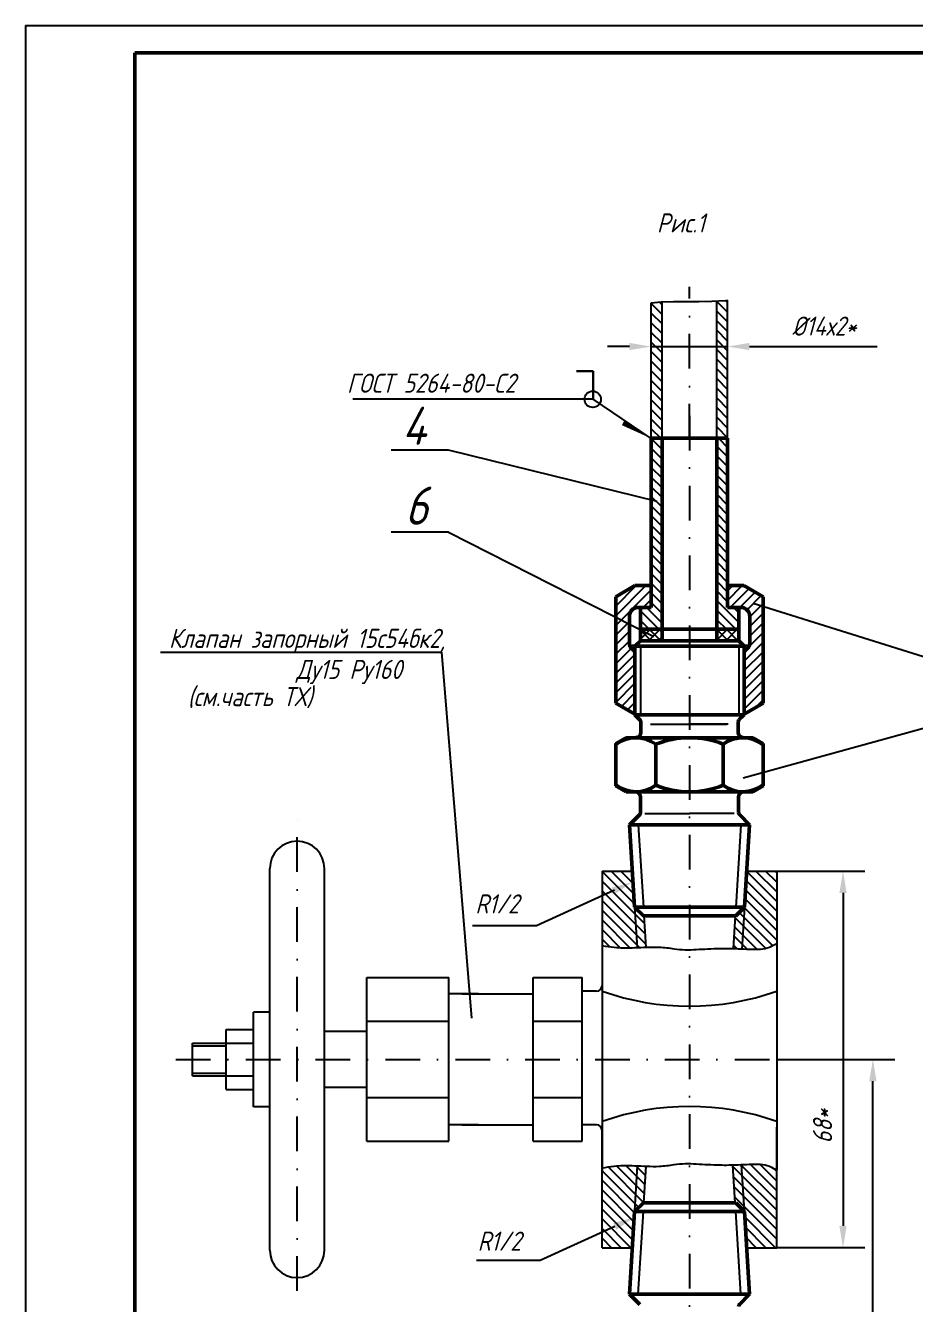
# Model space of a CAD drawing. Header units: millimetres. Extents: x 0 to 6596, y 0 to 3335.
# Drawn here: x 311.6 to 474.6, y 669 to 903.3 of the extents above; entities that cross this region are included whole.
import ezdxf

# ---------------------------------------------------------------- set-up
doc = ezdxf.new("R2010")
doc.units = ezdxf.units.MM
doc.header["$LTSCALE"] = 0.5
doc.header["$MEASUREMENT"] = 0
doc.linetypes.add('DASHDOT', pattern=[25.4, 12.7, -6.35, 0, -6.35])
doc.styles.get("Standard").update_dxf_attribs({"font": 'romand.shx', "width": 0.8, "oblique": 15, "height": 3.5})
doc.dimstyles.get("Standard").update_dxf_attribs({"dimscale": 0, "dimtxt": 3.5, "dimasz": 4, "dimexe": 4, "dimexo": 0, "dimgap": 2, "dimtad": 1, "dimrnd": 0.0035, "dimtxsty": 'Standard', "dimcen": 0.09, "dimclrd": 5, "dimazin": 2, "dimtfac": 1, "dimtix": 1, "dimtmove": 0, "dimatfit": 0, "dimfxl": 0, "dimtolj": 1, "dimtzin": 0, "dimarcsym": 0})
pattern_1 = [(135, (173.1764, 198.6168), (-0.8838835, -0.8838835), [])]

# ---------------------------------------------------------------- blocks, each defined once
blk = doc.blocks.new('*D398')
at = {"color": 0, "linetype": 'Continuous', "lineweight": -2}
for p, q in [((449.24, 713.87), (470.84, 713.87)), ((440.26, 438.9), (470.84, 438.9))]:
    blk.add_line(p, q, dxfattribs=at)
at = {"color": 5, "linetype": 'Continuous', "lineweight": -2}
blk.add_line((466.84, 442.9), (466.84, 709.87), dxfattribs=at)
at = {"color": 5, "linetype": 'Continuous', "lineweight": 25}
for points in [[(466.17, 709.87), (467.51, 709.87), (466.84, 713.87)], [(466.17, 442.9), (467.51, 442.9), (466.84, 438.9)]]:
    blk.add_solid(points, dxfattribs=at)
at = {"layer": 'Defpoints', "color": 0, "linetype": 'Continuous', "lineweight": 25}
for p in [(449.24, 713.87), (466.84, 713.87), (440.26, 438.9)]:
    blk.add_point(p, dxfattribs=at)
at = {"color": 0, "linetype": 'Continuous', "lineweight": 25, "insert": (463.09, 625.66), "char_height": 3.5, "attachment_point": 5, "rotation": 90}
blk.add_mtext('\\A1;275', dxfattribs=at)
blk = doc.blocks.new('*D400')
at = {"color": 0, "linetype": 'Continuous', "lineweight": -2}
for p, q in [((426.23, 827.7), (426.23, 848.52)), ((440.23, 827.7), (440.23, 848.52))]:
    blk.add_line(p, q, dxfattribs=at)
at = {"color": 5, "linetype": 'Continuous', "lineweight": -2}
for p, q in [((422.23, 844.52), (418.23, 844.52)), ((426.23, 844.52), (440.23, 844.52)), ((444.23, 844.52), (467.61, 844.52))]:
    blk.add_line(p, q, dxfattribs=at)
at = {"color": 5, "linetype": 'Continuous', "lineweight": 25}
for points in [[(422.23, 845.19), (422.23, 843.86), (426.23, 844.52)], [(444.23, 845.19), (444.23, 843.86), (440.23, 844.52)]]:
    blk.add_solid(points, dxfattribs=at)
at = {"layer": 'Defpoints', "color": 0, "linetype": 'Continuous', "lineweight": 25}
for p in [(440.23, 844.52), (426.23, 827.7), (440.23, 827.7)]:
    blk.add_point(p, dxfattribs=at)
at = {"color": 0, "linetype": 'Continuous', "lineweight": 25, "insert": (457.92, 848.27), "char_height": 3.5, "attachment_point": 5}
blk.add_mtext('\\A1;%%C14х2*', dxfattribs=at)
blk = doc.blocks.new('*D404')
at = {"color": 0, "linetype": 'Continuous', "lineweight": -2}
for p, q in [((449.23, 748.38), (465.37, 748.38)), ((449.23, 679.38), (465.37, 679.38))]:
    blk.add_line(p, q, dxfattribs=at)
at = {"color": 5, "linetype": 'Continuous', "lineweight": -2}
blk.add_line((461.37, 744.38), (461.37, 683.38), dxfattribs=at)
at = {"color": 5, "linetype": 'Continuous', "lineweight": 25}
for points in [[(460.7, 744.38), (462.04, 744.38), (461.37, 748.38)], [(460.7, 683.38), (462.04, 683.38), (461.37, 679.38)]]:
    blk.add_solid(points, dxfattribs=at)
at = {"layer": 'Defpoints', "color": 0, "linetype": 'Continuous', "lineweight": 25}
for p in [(449.23, 748.38), (449.23, 679.38), (461.37, 679.38)]:
    blk.add_point(p, dxfattribs=at)
at = {"color": 0, "linetype": 'Continuous', "lineweight": 25, "insert": (457.62, 701.63), "char_height": 3.5, "attachment_point": 5, "rotation": 90}
blk.add_mtext('\\A1;68*', dxfattribs=at)

msp = doc.modelspace()

# ---------------------------------------------------------------- hatches: boundary and pattern name
at = {"linetype": 'Continuous', "lineweight": 25}
h = msp.add_hatch(dxfattribs=at)
h.set_pattern_fill('ANSI31', color=256, scale=10, angle=90, style=0)
h.set_pattern_definition(pattern_1)
h.paths.add_polyline_path([(428.233, 852.698), (428.06, 852.692), (426.233, 852.528), (426.233, 827.704), (428.233, 827.704)])
h.paths.add_polyline_path([(440.233, 853.008), (439.842, 852.966), (438.233, 852.879), (438.233, 827.704), (440.233, 827.704)])
h = msp.add_hatch(dxfattribs=at)
h.set_pattern_fill('ANSI31', color=256, scale=10, angle=90, style=0)
h.set_pattern_definition(pattern_1)
h.paths.add_polyline_path([(428.233, 827.704), (426.233, 827.704), (426.233, 827.676), (426.239, 827.672), (426.233, 827.676), (426.233, 796.704), (424.256, 796.704), (424.256, 792.704), (428.233, 792.704)])
h.paths.add_polyline_path([(440.233, 827.704), (438.233, 827.704), (438.233, 792.704), (442.256, 792.704), (442.256, 796.704), (440.233, 796.704)])
h = msp.add_hatch(dxfattribs=at)
h.set_pattern_fill('ANSI31', color=256, scale=10, style=0)
h.set_pattern_definition([(45, (173.1764, 198.6168), (-0.8838835, 0.8838835), [])])
h.paths.add_polyline_path([(446.733, 798.677), (443.222, 800.704), (440.233, 800.704), (440.233, 796.704), (442.679, 796.704, -0.4142136), (444.279, 795.104), (444.279, 790.072, -0.1989124), (443.986, 789.365), (443.256, 788.635), (443.256, 777.167), (446.733, 779.175)])
h.paths.add_polyline_path([(422.526, 789.365, -0.1989124), (422.233, 790.072), (422.233, 793.647), (419.733, 794.92), (419.733, 779.175), (423.256, 777.141), (423.256, 788.635)])
h.paths.add_polyline_path([(426.233, 800.704), (423.233, 800.704), (419.733, 798.683), (419.733, 794.92), (422.233, 793.647), (422.233, 795.104, -0.4142136), (423.833, 796.704), (426.233, 796.704)])
h = msp.add_hatch(dxfattribs=at)
h.set_pattern_fill('ANSI37', color=256, scale=10, angle=90, style=0)
h.set_pattern_definition([(135, (173.1764, 198.6168), (-0.8838835, -0.8838835), []), (225, (173.1764, 198.6168), (0.8838835, -0.8838835), [])])
h.paths.add_polyline_path([(428.233, 792.704), (424.256, 792.704), (424.256, 790.586), (428.233, 790.586)])
h.paths.add_polyline_path([(442.256, 792.704), (438.233, 792.704), (438.233, 790.586), (442.256, 790.586)])
h = msp.add_hatch(dxfattribs=at)
h.set_pattern_fill('ANSI31', color=256, scale=10, angle=90, style=0)
h.set_pattern_definition(pattern_1)
h.paths.add_polyline_path([(449.233, 748.379), (443.733, 748.379), (443.32, 741.776), (442.843, 734.141, 0.0133741), (446.222, 734.096, 0.103314), (447.904, 734.47, 0.018147), (449.233, 735.131)])
h.paths.add_polyline_path([(443.32, 741.776), (441.707, 740.176), (441.617, 740.176), (441.244, 734.209, -0.0051516), (442.147, 734.172, 0.0027554), (442.843, 734.141)])
h.paths.add_polyline_path([(424.894, 740.176), (424.805, 740.176), (423.191, 741.776), (423.654, 734.372, 0.0050741), (425.253, 734.439)])
h.paths.add_polyline_path([(423.191, 741.776), (422.779, 748.379), (417.233, 748.379), (417.233, 734.752, 0.0101578), (419.472, 734.433, 0.0300365), (421.085, 734.334, 0.0081473), (423.654, 734.372)])
h = msp.add_hatch(dxfattribs=at)
h.set_pattern_fill('ANSI31', color=256, scale=10, angle=90, style=0)
h.set_pattern_definition(pattern_1)
h.paths.add_polyline_path([(423.717, 694.383, 0.0083455), (421.085, 694.424, 0.0300365), (419.472, 694.325, 0.0101578), (417.233, 694.005), (417.233, 693.504), (417.233, 679.379), (422.779, 679.379), (423.191, 685.979)])
h.paths.add_polyline_path([(425.315, 694.315, 0.005074), (423.717, 694.383), (423.191, 685.979), (424.805, 687.579), (424.894, 687.579)])
h.paths.add_polyline_path([(442.781, 694.614, 0.002508), (442.147, 694.585, -0.0055079), (441.182, 694.546), (441.617, 687.579), (441.707, 687.579), (443.32, 685.979)])
h.paths.add_polyline_path([(449.233, 693.626, 0.018147), (447.904, 694.287, 0.103314), (446.222, 694.662, 0.0136215), (442.781, 694.614), (443.369, 685.198), (443.733, 679.379), (449.233, 679.379)])

# ---------------------------------------------------------------- linework, layer by layer
for p, q in [((311.626, 903.347), (311.626, 309.347)), ((311.626, 903.347), (731.626, 903.347)), ((426.239, 827.672), (415.574, 834.877)), ((336.338, 788.54), (387.824, 788.54)), ((424.25, 789.586), (424.25, 777.02)), ((442.261, 789.586), (442.261, 777.02)), ((426.116, 775.345), (433.233, 775.345)), ((426.604, 775.345), (440.067, 775.345)), ((440.35, 775.345), (433.233, 775.345)), ((444.879, 772.845), (446.733, 771.775)), ((446.733, 771.775), (446.733, 764.977)), ((421.64, 762.924), (433.233, 762.924)), ((433.233, 762.924), (421.64, 762.924)), ((433.279, 762.924), (421.686, 762.924)), ((423.494, 762.924), (421.686, 762.924)), ((421.686, 762.924), (423.279, 762.924)), ((433.233, 762.924), (444.826, 762.924)), ((443.017, 762.924), (444.826, 762.924)), ((444.826, 762.924), (443.233, 762.924)), ((444.826, 762.924), (446.733, 764.025)), ((425.093, 758.924), (433.279, 758.924)), ((441.419, 758.924), (433.233, 758.924)), ((356.363, 678.893), (356.363, 748.863)), ((366.363, 678.893), (366.363, 748.863)), ((417.233, 748.379), (417.233, 694.005)), ((417.233, 748.379), (417.233, 693.504)), ((449.233, 748.379), (449.233, 693.626)), ((419.524, 744.867), (405.194, 738.377)), ((433.256, 740.176), (424.884, 740.176)), ((433.256, 740.176), (441.627, 740.176)), ((374.142, 698.878), (374.142, 728.878)), ((389.142, 698.878), (389.142, 728.878)), ((404.591, 698.878), (404.591, 728.878)), ((413.591, 698.878), (413.591, 728.878)), ((394.591, 725.878), (389.142, 725.878)), ((391.553, 725.878), (404.591, 725.878)), ((416.233, 726.379), (413.591, 726.379)), ((353.363, 705.208), (353.363, 722.548)), ((356.363, 722.548), (353.363, 722.548)), ((348.363, 708.378), (348.363, 719.378)), ((348.363, 719.378), (353.363, 719.378)), ((374.142, 719.008), (366.363, 719.008)), ((342.223, 710.878), (342.223, 716.878)), ((342.223, 716.878), (353.363, 716.878)), ((342.223, 716.378), (348.363, 716.378)), ((342.223, 711.378), (348.363, 711.378)), ((342.223, 710.878), (353.363, 710.878)), ((348.363, 708.378), (353.363, 708.378)), ((374.142, 708.748), (366.363, 708.748)), ((356.363, 705.208), (353.363, 705.208)), ((394.591, 701.878), (389.142, 701.878)), ((391.553, 701.878), (404.591, 701.878)), ((416.233, 701.878), (413.591, 701.878)), ((417.233, 679.379), (417.233, 701.379)), ((449.233, 679.379), (449.233, 701.443)), ((433.256, 687.579), (424.884, 687.579)), ((433.256, 687.579), (441.627, 687.579)), ((419.55, 683.273), (405.897, 677.049))]:
    msp.add_line(p, q)
at = {"lineweight": 50}
for p, q in [((331.626, 898.347), (331.626, 314.347)), ((331.626, 898.347), (726.626, 898.347)), ((426.233, 827.704), (426.233, 796.704)), ((440.233, 827.704), (440.233, 796.704)), ((423.233, 800.704), (419.733, 798.683)), ((423.233, 800.704), (426.233, 800.704)), ((440.233, 800.704), (443.222, 800.704)), ((443.222, 800.704), (446.733, 798.677)), ((419.733, 798.683), (419.733, 779.175)), ((446.733, 798.677), (446.733, 779.175)), ((422.233, 795.104), (422.233, 790.072)), ((423.833, 796.704), (426.233, 796.704)), ((424.733, 796.704), (426.233, 796.704)), ((440.233, 796.704), (441.733, 796.704)), ((440.233, 796.704), (442.633, 796.704)), ((444.279, 795.104), (444.279, 790.072)), ((424.256, 792.704), (442.256, 792.704)), ((424.25, 790.586), (442.222, 790.586)), ((424.25, 790.586), (442.222, 790.586)), ((424.25, 790.586), (442.222, 790.586)), ((424.25, 790.586), (442.222, 790.586)), ((424.25, 790.586), (442.222, 790.586)), ((424.25, 790.586), (442.261, 790.586)), ((422.526, 789.365), (423.256, 788.635)), ((443.986, 789.365), (443.256, 788.635)), ((423.233, 777.154), (419.733, 779.175)), ((443.256, 777.167), (446.733, 779.175)), ((423.256, 777.02), (443.225, 777.02)), ((423.256, 777.02), (433.233, 777.02)), ((443.256, 777.02), (433.233, 777.02)), ((421.586, 772.845), (419.733, 771.775)), ((419.733, 771.775), (419.733, 764.025)), ((421.586, 772.845), (444.879, 772.845)), ((427.048, 771.633), (427.048, 764.12)), ((439.417, 771.666), (439.417, 764.12)), ((444.879, 772.845), (446.733, 771.775)), ((446.733, 771.775), (446.733, 764.025)), ((421.64, 762.924), (419.733, 764.025)), ((421.686, 762.924), (433.279, 762.924)), ((444.826, 762.924), (433.233, 762.924)), ((444.826, 762.924), (446.733, 764.025)), ((433.256, 756.876), (422.248, 756.876)), ((433.256, 756.876), (444.264, 756.876)), ((433.256, 741.776), (423.191, 741.776)), ((433.256, 741.776), (443.32, 741.776)), ((433.256, 740.176), (424.805, 740.176)), ((433.256, 740.176), (441.707, 740.176)), ((433.256, 687.579), (424.805, 687.579)), ((433.256, 687.579), (441.707, 687.579)), ((433.256, 685.979), (423.191, 685.979)), ((433.256, 685.979), (443.32, 685.979)), ((433.256, 670.879), (422.248, 670.879)), ((433.256, 670.879), (444.264, 670.879))]:
    msp.add_line(p, q, dxfattribs=at)
at = {"linetype": 'DASHDOT', "lineweight": 25}
msp.add_line((433.256, 827.704), (433.256, 855.487), dxfattribs=at)
at = {"linetype": 'Continuous', "lineweight": 25}
for p, q in [((426.233, 827.704), (426.233, 852.528)), ((428.233, 827.704), (428.233, 852.698)), ((438.233, 827.704), (438.233, 852.879)), ((440.233, 827.704), (440.233, 853.008)), ((415.574, 834.877), (371.574, 834.877)), ((389.077, 810.52), (426.707, 791.37)), ((387.824, 788.54), (393.318, 721.417)), ((422.694, 789.813), (423.481, 789.813)), ((443.03, 789.813), (443.807, 789.813)), ((423.851, 756.876), (424.794, 741.776)), ((442.661, 756.876), (441.717, 741.776)), ((423.191, 741.776), (423.656, 734.339)), ((443.32, 741.776), (442.841, 734.109)), ((424.894, 740.176), (425.253, 734.439)), ((441.617, 740.176), (441.244, 734.209)), ((423.142, 685.198), (423.717, 694.383)), ((424.894, 687.579), (425.315, 694.315)), ((441.617, 687.579), (441.184, 694.514)), ((443.369, 685.198), (442.781, 694.614)), ((423.851, 670.879), (424.794, 685.979)), ((442.661, 670.879), (441.717, 685.979))]:
    msp.add_line(p, q, dxfattribs=at)
at = {"linetype": 'Continuous', "lineweight": 30}
for p, q in [((415.574, 840.031), (412.574, 840.031)), ((415.574, 834.877), (415.574, 840.031))]:
    msp.add_line(p, q, dxfattribs=at)
at = {"linetype": 'DASHDOT'}
for p, q in [((433.256, 831.821), (433.256, 356.892)), ((361.363, 671.445), (361.363, 757.798)), ((339.151, 713.878), (454.464, 713.878))]:
    msp.add_line(p, q, dxfattribs=at)
at = {"linetype": 'Continuous', "lineweight": 50}
for p, q in [((426.233, 827.704), (440.233, 827.704)), ((428.233, 790.586), (428.233, 827.704)), ((438.233, 790.586), (438.233, 827.704)), ((424.256, 796.704), (424.256, 790.586)), ((442.256, 796.704), (442.256, 790.586)), ((423.256, 789.586), (424.25, 790.586)), ((443.256, 789.586), (442.261, 790.586)), ((423.256, 789.586), (443.233, 789.586)), ((423.256, 789.586), (433.223, 789.586)), ((443.256, 789.586), (433.243, 789.586)), ((423.256, 777.02), (424.209, 776.043)), ((443.256, 777.02), (442.302, 776.089)), ((421.64, 762.924), (433.233, 762.924)), ((424.279, 761.924), (424.279, 759.13)), ((442.233, 761.924), (442.233, 759.13)), ((422.248, 756.876), (424.134, 758.778)), ((444.264, 756.876), (442.378, 758.778)), ((422.248, 756.876), (423.191, 741.776)), ((444.264, 756.876), (443.32, 741.776)), ((423.191, 741.776), (424.805, 740.176)), ((443.32, 741.776), (441.707, 740.176)), ((423.191, 685.979), (424.805, 687.579)), ((443.32, 685.979), (441.707, 687.579)), ((422.248, 670.879), (423.191, 685.979)), ((444.264, 670.879), (443.32, 685.979)), ((422.248, 670.879), (424.134, 668.978)), ((444.264, 670.879), (442.378, 668.978))]:
    msp.add_line(p, q, dxfattribs=at)
at = {"lineweight": 25}
for p, q in [((389.077, 825.539), (378.608, 825.539)), ((427.341, 816.121), (389.077, 825.539)), ((389.077, 810.52), (378.608, 810.52)), ((444.933, 797.493), (479.246, 786.739)), ((443.078, 765.505), (480.119, 775.718)), ((405.194, 738.377), (393.481, 738.377)), ((405.897, 677.049), (394.238, 677.049))]:
    msp.add_line(p, q, dxfattribs=at)
at = {"color": 3, "linetype": 'Continuous', "lineweight": 50}
for p, q in [((423.256, 789.586), (423.256, 777.02)), ((443.256, 789.586), (443.256, 777.02))]:
    msp.add_line(p, q, dxfattribs=at)
at = {"color": 1, "linetype": 'Continuous', "lineweight": 50}
for p, q in [((424.356, 775.69), (424.356, 773.845)), ((442.156, 775.736), (442.156, 773.845))]:
    msp.add_line(p, q, dxfattribs=at)
at = {"linetype": 'Continuous'}
for p, q in [((421.686, 762.924), (433.279, 762.924)), ((444.826, 762.924), (433.233, 762.924)), ((417.233, 748.379), (422.793, 748.379)), ((443.651, 748.379), (449.233, 748.379)), ((374.142, 728.878), (389.142, 728.878)), ((404.591, 728.878), (413.591, 728.878)), ((374.142, 720.878), (389.142, 720.878)), ((404.591, 720.878), (413.591, 720.878)), ((374.142, 706.878), (389.142, 706.878)), ((404.591, 706.878), (413.591, 706.878)), ((374.142, 698.878), (389.142, 698.878)), ((404.591, 698.878), (413.591, 698.878)), ((417.233, 679.379), (422.779, 679.379)), ((443.733, 679.379), (449.233, 679.379))]:
    msp.add_line(p, q, dxfattribs=at)
at = {"linetype": 'Continuous', "lineweight": 25}
msp.add_lwpolyline([(426.233, 852.528), (428.06, 852.692), (430.311, 852.773), (432.602, 852.788), (434.945, 852.79), (437.354, 852.832), (439.842, 852.966), (440.233, 853.008)], dxfattribs=at)
for points, format in [([(426.239, 827.672, 0, 1, 0), (421.092, 830.558, 1, 1, 0)], "xyseb"), ([(417.233, 734.752, 0.0101578), (419.472, 734.433, 0.0300365), (421.085, 734.334, 0.013798), (425.434, 734.448, -0.026226), (427.725, 734.452, -0.0283104), (430.427, 734.16, 0.0375646), (432.468, 733.978, 0.0189856), (434.477, 734.026, -0.0089145), (438.752, 734.215, -0.0193585), (442.147, 734.172, 0.01613), (446.222, 734.096, 0.103314), (447.904, 734.47, 0.018147), (449.233, 735.131)], "xyb"), ([(417.233, 694.005, -0.0101578), (419.472, 694.325, -0.0300365), (421.085, 694.424, -0.013798), (425.434, 694.309, 0.026226), (427.725, 694.306, 0.0283104), (430.427, 694.597, -0.0375646), (432.468, 694.78, -0.0189856), (434.477, 694.731, 0.0089145), (438.752, 694.543, 0.0193585), (442.147, 694.585, -0.01613), (446.222, 694.662, -0.103314), (447.904, 694.287, -0.018147), (449.233, 693.626)], "xyb")]:
    msp.add_lwpolyline(points, format=format)
msp.add_circle((415.525, 834.857), 1.5)
at = {"lineweight": 50}
for centre, radius, start, end in [((423.833, 795.104), 1.6, 90, 180), ((442.679, 795.104), 1.6, 0, 90), ((423.233, 790.072), 1, 180, 225), ((443.279, 790.072), 1, 315, 0), ((443.279, 790.072), 1, 315, 0), ((423.426, 766.809), 6.033, 53.09908, 127.74306), ((442.995, 766.809), 6.033, 51.71661, 126.3704), ((423.448, 768.962), 6.033, 231.98727, 306.63521), ((443.017, 768.962), 6.033, 233.36479, 308.01273)]:
    msp.add_arc(centre, radius, start, end, dxfattribs=at)
at = {"linetype": 'Continuous', "lineweight": 50}
for centre, radius, start, end in [((423.856, 775.69), 0.5, 0, 45), ((442.656, 775.736), 0.5, 135, 180), ((423.356, 773.845), 1, 270, 0), ((443.156, 773.845), 1, 180, 270), ((433.274, 756.245), 16.6, 68.27987, 112.02894), ((433.233, 779.506), 16.582, 248.1012, 291.8988), ((423.279, 761.924), 1, 360, 90), ((443.233, 761.924), 1, 90, 180), ((423.779, 759.13), 0.5, 315.23025, 360), ((442.733, 759.13), 0.5, 180, 224.76975), ((442.733, 668.626), 0.5, 135.23025, 180)]:
    msp.add_arc(centre, radius, start, end, dxfattribs=at)
for centre, radius, start, end in [((361.363, 748.863), 5, 0, 180), ((416.233, 727.379), 1, 270, 0), ((433.233, 771.015), 47.388, 250.26696, 289.73304), ((433.233, 657.873), 47.388, 70.26696, 109.73304), ((416.233, 700.878), 1, 0, 90), ((361.363, 678.893), 5, 180, 0)]:
    msp.add_arc(centre, radius, start, end)
for points in [[(418.958, 745.375), (419.508, 744.161), (422.877, 746.418)], [(419.274, 683.88), (419.827, 682.667), (423.19, 684.933)]]:
    msp.add_solid(points)
at = {"layer": 'Defpoints', "color": 0, "linetype": 'ByBlock', "lineweight": 50}
for p in [(424.211, 790.586), (424.211, 790.586), (438.028, 790.586), (422.98, 788.91), (443.531, 788.91)]:
    msp.add_point(p, dxfattribs=at)
at = {"layer": 'Defpoints', "color": 0, "linetype": 'ByBlock'}
for p in [(424.078, 762.924), (424.124, 762.924), (442.387, 762.924), (361.363, 753.863), (342.223, 713.878), (449.233, 679.379), (361.363, 673.893)]:
    msp.add_point(p, dxfattribs=at)

# ---------------------------------------------------------------- texts
at = {"linetype": 'Continuous', "lineweight": 25, "oblique": 15, "width": 0.8}
for s, p in [('Рис.1', (427.267, 865.428)), ('ГОСТ 5264-80-С2', (370.498, 836.056))]:
    msp.add_text(s, height=3.5, dxfattribs=at).set_placement(p)
at = {"lineweight": 35, "char_height": 7, "width": 25.82314, "attachment_point": 1}
for s, insert in [('4', (380.546, 833.505)), ('6', (381.096, 818.868))]:
    msp.add_mtext(s, dxfattribs=dict(at, insert=insert))
at = {"lineweight": 25, "char_height": 3.5, "attachment_point": 1}
for s, insert, width in [('Клапан запорный 15с54бк2,', (337.887, 792.798), 52.85785), ('Ду15 Ру160', (361.196, 787.105), 41.16479), ('(см.часть ТХ)', (341.314, 782.113), 43.71847), ('R1/2', (394.018, 744.136), 32.71899), ('R1/2', (394.438, 682.33), 32.71899)]:
    msp.add_mtext(s, dxfattribs=dict(at, insert=insert, width=width))

# ---------------------------------------------------------------- dimensions: what is measured, and where the dimension line sits
at = {"linetype": 'Continuous', "lineweight": 25}
dim = msp.add_linear_dim(base=(440.233, 844.523), p1=(426.233, 827.704), p2=(440.233, 827.704), text='%%C<>х2*', dimstyle='Standard', override={"dimscale": 1}, dxfattribs=at)
dim.commit()
dim.dimension.update_dxf_attribs({"geometry": '*D400', "text_midpoint": (457.924, 844.523), "dimtype": 160})
for base, p1, p2, text, picture, middle in [((461.369, 679.379), (449.233, 748.379), (449.233, 679.379), '68*', '*D404', (461.369, 701.626)), ((466.841, 713.87), (440.256, 438.902), (449.239, 713.87), '275', '*D398', (466.841, 625.658))]:
    dim = msp.add_linear_dim(base=base, p1=p1, p2=p2, angle=90, text=text, dimstyle='Standard', override={"dimscale": 1}, dxfattribs=at)
    dim.commit()
    dim.dimension.update_dxf_attribs({"geometry": picture, "text_midpoint": middle, "dimtype": 160})

doc.saveas('drawing.dxf')
